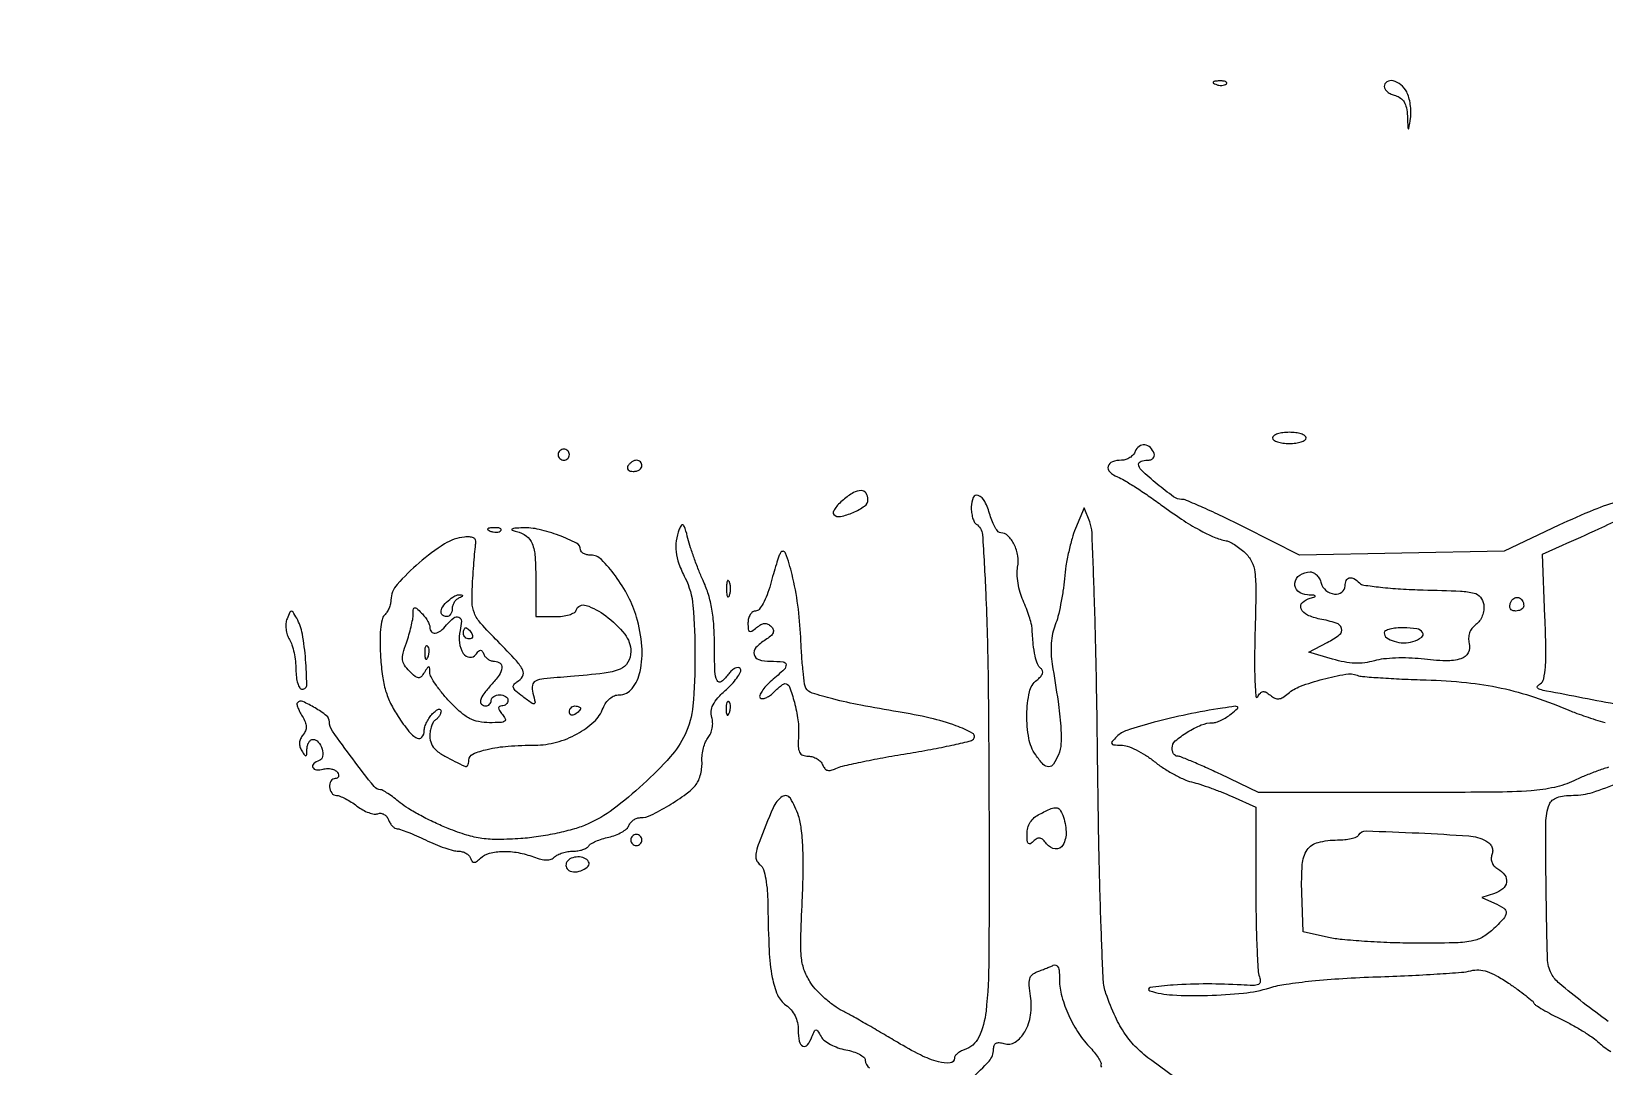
# Model space of a CAD drawing. Extents: x 0 to 2558, y 0 to 3412.
# Drawn here: x 913.6 to 1195.5, y 2274.4 to 2459.8 of the extents above; entities that cross this region are included whole.
import ezdxf

# ---------------------------------------------------------------- set-up
doc = ezdxf.new("R2010")
doc.units = 0

msp = doc.modelspace()

# ---------------------------------------------------------------- linework, layer by layer
for points in [[(1286.775, 2242.902503, 0.000001), (1177.44536, 2242.627485, 0.134519), (1177, 2242.504251, -0.13371), (1176.555032, 2242.380365, -0.000002), (1098.265318, 2241.934774, -0.000173), (1012.019762, 2241.474094, -0.000104), (909.669169, 2240.983987, -0.000208), (780.778242, 2240.447148, -0.000841)], [(1923.086218, 2244.376059, -0.000011), (1814.032813, 2244.041497, -0.000207)], [(899.290625, 2258.400578, 0.000139), (911.337057, 2258.385962, 0.000175), (922.5, 2258.379417, -0.000035), (932.894829, 2258.376218, -0.000043), (942.625, 2258.371702, -0.000036), (950.810007, 2258.366612, -0.000303), (954.5, 2258.361817, 0.000474), (1010.033339, 2258.308655, 0.000114), (1102.150613, 2258.328759, 0.000012), (1205.122254, 2258.377188, 0.008936)], [(1198.1278, 2375.627439, 0.0349), (1193.548302, 2374.104383, 0.012871), (1187.320568, 2371.348706), (1177.5, 2366.697412), (1159.153343, 2366.346643), (1140.806687, 2365.995874), (1130.907988, 2370.997937, 0.005007), (1127.019334, 2372.914329, 0.007152), (1123.52795, 2374.530644, 0.004226), (1120.568488, 2375.819772, 0.10093), (1119.684753, 2376, -0.158646), (1118.257825, 2376.464442, -0.015102), (1115.322285, 2378.740573, -0.013363), (1112.501653, 2381.196893, -0.209904), (1112, 2382.339199, -0.219726), (1112.116766, 2382.592079, -0.077723), (1112.465104, 2382.80589, -0.059096), (1112.97707, 2382.951621, -0.039836), (1113.583333, 2383, 0.077096), (1114.158616, 2383.089234, 0.119977), (1114.585286, 2383.348828, 0.144529), (1114.795817, 2383.735738, 0.134046), (1114.770833, 2384.1875, 0.118283), (1114.102767, 2385.259689, 0.166895), (1113.096012, 2385.742736, 0.186698), (1112.088512, 2385.482766, 0.146718), (1111.393537, 2384.583158, -0.090941), (1111.024293, 2383.977909, -0.066686), (1110.425744, 2383.465053, -0.065291), (1109.698541, 2383.118358, -0.078782), (1108.952028, 2383, 0.081831), (1107.288432, 2382.725898, 0.253299), (1106.539641, 2381.91896, 0.274596), (1106.833993, 2380.910912, 0.089635), (1108.189826, 2380.038189, -0.036125), (1109.422185, 2379.41939, -0.007956), (1111.437011, 2378.174429, -0.008236), (1113.724877, 2376.656251, -0.007839), (1116, 2375.038843, 0.011624), (1119.708546, 2372.444441, 0.021031), (1122.876053, 2370.52356, 0.025687), (1125.550128, 2369.226165, 0.058471), (1127.702025, 2368.599108, -0.079459), (1128.304774, 2368.395797, -0.02139), (1129.180232, 2367.886747, -0.021102), (1130.137885, 2367.215066, -0.020431), (1131.046266, 2366.45813, -0.093853), (1132.235579, 2364.887399, -0.08486), (1132.821869, 2362.934145, -0.033892), (1133.001791, 2359.638032, -0.003473), (1132.844241, 2351.828851, 0.005726), (1132.768882, 2347.019472, 0.011903), (1132.842354, 2343.269041, 0.01274), (1133.020257, 2340.689989, 0.735869), (1133.330722, 2340.624577, -0.052401), (1133.81524, 2341.311412, -0.182835), (1134.285749, 2341.562406, -0.16549), (1134.836366, 2341.451001, -0.041294), (1135.59948, 2340.917439, 0.060455), (1136.397895, 2340.403469, 0.137534), (1137.097854, 2340.277656, 0.1172), (1137.834663, 2340.52908, 0.037721), (1138.768758, 2341.221054, -0.091268), (1140.990342, 2342.525584, -0.022815), (1145.022528, 2343.787511, -0.02064), (1149.107952, 2344.68571, -0.135171), (1151.177962, 2344.491439, 0.070635), (1152.116986, 2344.280218, 0.003362), (1155.342901, 2344.042708, 0.005459), (1159.189837, 2343.827631, 0.003897), (1163.5, 2343.667487, -0.018106), (1170.737248, 2343.192395, -0.027493), (1176.963032, 2342.208552, -0.027988), (1182.96135, 2340.563544, -0.019723), (1189.5, 2338.079467, 0.014096), (1190.540665, 2337.670654, 0.004512), (1192.108918, 2337.121012, 0.004498), (1193.866899, 2336.540222, 0.005012), (1195.572913, 2336.012367, -0.054653)], [(1118.5, 2272.5), (1114.348293, 2275.489745, -0.037673), (1111.647015, 2277.762297, -0.049242), (1109.574519, 2280.234533, -0.043129), (1107.837721, 2283.317353, -0.021117), (1106.14464, 2287.5, -0.074582), (1105.659812, 2289.974071, -0.002332), (1105.246727, 2300.306218, -0.004087), (1104.892375, 2313.368575, -0.002007), (1104.643994, 2330, 0.002162), (1104.406482, 2345.580808, 0.003503), (1104.054489, 2358.824155, 0.001404), (1103.646809, 2370.023434, 0.083753), (1103.233137, 2372), (1102.25361, 2374.5), (1100.695168, 2370.791492, 0.030368), (1100.065566, 2368.995136, 0.014435), (1099.464841, 2366.617983, 0.014249), (1098.977973, 2364.088643, 0.019611), (1098.695271, 2361.791492, -0.015536), (1098.437438, 2359.545667, -0.012864), (1098.027486, 2357.173126, -0.013063), (1097.538487, 2355.0163, -0.033727), (1097.041875, 2353.5, 0.046309), (1096.593157, 2352.003862, 0.030678), (1096.347201, 2350.226279, 0.029465), (1096.314615, 2348.336773, 0.031558), (1096.507749, 2346.5, -0.005823), (1097.560108, 2339.818174, -0.019001), (1098.036326, 2335.366451, -0.027975), (1098.075503, 2332.266023, -0.088796), (1097.623776, 2330.25, -0.045612), (1096.741737, 2328.59122, -0.251128), (1095.882169, 2328.122931, -0.211435), (1094.904022, 2328.548031, -0.033282), (1093.556704, 2330.222506, -0.108923), (1092.323804, 2333.187885, -0.047901), (1091.976761, 2337.447003, -0.047313), (1092.420312, 2341.500824, -0.180247), (1093.75, 2343.620754, 0.043096), (1094.419669, 2344.232304, 0.101119), (1094.768173, 2344.809711, 0.157054), (1094.783312, 2345.315493, 0.15974), (1094.5, 2345.730997, -0.132776), (1093.896341, 2346.523039, -0.042463), (1093.451638, 2347.948763, -0.029853), (1093.120526, 2350.029796, -0.010952), (1092.893771, 2353, 0.052234), (1092.766832, 2353.793313, 0.013176), (1092.39323, 2355.048067, 0.013301), (1091.887509, 2356.467141, 0.013069), (1091.304277, 2357.865758, -0.036254), (1090.765474, 2359.347602, -0.028461), (1090.393367, 2361.016634, -0.029222), (1090.226376, 2362.616097, -0.060616), (1090.320885, 2363.865758, 0.090449), (1090.3534, 2365.877551, 0.073983), (1089.692025, 2367.928504, 0.083612), (1088.575539, 2369.471177, 0.196856), (1087.284418, 2370, -0.218191), (1086.841475, 2370.202954, -0.042696), (1086.31443, 2370.931673, -0.038209), (1085.800749, 2371.957006, -0.027197), (1085.379703, 2373.171653, 0.04671), (1084.431183, 2375.598044, 0.175352), (1083.262085, 2376.703923, 0.412782), (1082.360117, 2376.351474, 0.104207), (1082, 2374.64235, 0.032212), (1082.064893, 2373.636116, 0.037718), (1082.258841, 2372.69958, 0.041104), (1082.541552, 2371.952495, 0.144314), (1082.88116, 2371.573447, -0.242005), (1084.01231, 2369.69639, -0.005785), (1084.599774, 2359.197103, -0.00828), (1085.021183, 2344.023298, -0.002122), (1085.192113, 2319.470831, -0.001851), (1085.166787, 2293.718212, -0.025132), (1084.651031, 2284.339764, -0.083979), (1083.352186, 2279.696523, -0.208741), (1080.752475, 2277.421439, 0.0453), (1080.081987, 2277.139643, 0.05401), (1079.51479, 2276.754658, 0.062818), (1079.126411, 2276.330241, 0.155131), (1079, 2275.932612, -0.385581), (1078.226047, 2275.078205, -0.092572), (1076.145854, 2275.257295, -0.047968), (1072.898352, 2276.503309, -0.019828), (1068.767613, 2278.770012, 0.002912), (1066.10625, 2280.349807, 0.002511), (1063.292395, 2281.979107, 0.002528), (1060.725484, 2283.431073, 0.007327), (1058.929903, 2284.400532, -0.036604), (1057.410253, 2285.339759, -0.023687), (1055.794351, 2286.630863, -0.023809), (1054.327593, 2288.050589, -0.040926), (1053.269013, 2289.38052, -0.055857), (1052.135729, 2291.563364, -0.065694), (1051.591157, 2293.827141, -0.03325), (1051.462437, 2297.177773, -0.004692), (1051.721289, 2304.08448, 0.007767), (1051.888333, 2309.41763, 0.014868), (1051.828569, 2313.700114, 0.018107), (1051.560924, 2317.042851, 0.05071), (1051.054626, 2319.33448, 0.058512), (1049.597161, 2322.465472, 0.427368), (1048.146425, 2322.775429, 0.142869), (1046.494136, 2320.772328, 0.012212), (1043.99005, 2314.529724, 0.023033), (1043.498101, 2312.999211, 0.079074), (1043.386827, 2311.964413, 0.119928), (1043.617176, 2311.190851, 0.094496), (1044.193022, 2310.529724, -0.149172), (1044.757798, 2309.719649, -0.032961), (1045.176109, 2308.059124, -0.027947), (1045.458569, 2305.811284, -0.014743), (1045.570069, 2303, 0.00905), (1045.789713, 2295.228945, 0.033986), (1046.345779, 2290.385269, 0.057241), (1047.297903, 2287.269897, 0.138073), (1048.809822, 2285.420653, -0.063104), (1049.742563, 2284.574004, -0.063274), (1050.433668, 2283.522195, -0.061161), (1050.856832, 2282.297859, -0.0527), (1051, 2280.943296, 0.046182), (1051.184028, 2278.955137, 0.237997), (1051.834761, 2278.102503, 0.359047), (1052.65869, 2278.302234, 0.069058), (1053.460261, 2279.75, -0.014033), (1053.901629, 2280.806233, -0.288181), (1054.176718, 2280.988735, -0.264593), (1054.478544, 2280.826685, -0.012289), (1055.094436, 2279.790213, 0.102597), (1055.70571, 2279.087696, 0.040222), (1056.79253, 2278.391297, 0.037671), (1058.127442, 2277.804501, 0.038369), (1059.527186, 2277.428922, -0.030923), (1060.857114, 2277.093198, -0.044071), (1061.979861, 2276.622231, -0.05224), (1062.766344, 2276.09603, -0.222768), (1063, 2275.597618, 0.267409), (1063.803989, 2274.201821, 0.014839)], [(1198.188512, 2339.153988, 0.001158), (1185.052155, 2341.673754, -0.019443), (1183.923185, 2341.93343, -0.148751), (1183.467401, 2342.219372, -0.368647), (1183.464473, 2342.552594, -0.080078), (1183.93509, 2342.959883, 0.202582), (1184.581144, 2343.8697, 0.036414), (1184.887925, 2345.971813, 0.022964), (1184.976195, 2349.340077, 0.005365), (1184.804137, 2354.988995), (1184.342405, 2366.195639), (1187.921202, 2367.775036, 0.003734), (1194.475516, 2370.726266, 0.012541), (1198.701914, 2372.797278, 0.010635)], [(1196.182199, 2328.032615, 0.010062), (1194.129444, 2327.329215, 0.009928), (1191.960009, 2326.487519, 0.012718), (1190, 2325.623046, -0.055285), (1186.497042, 2324.421761, -0.037728), (1182.328024, 2323.815161, -0.015738), (1175.491759, 2323.55804, -0.001656), (1159.5, 2323.513148), (1133.5, 2323.526296), (1126.68023, 2326.763148, 0.00491), (1123.999881, 2328.003217, 0.006968), (1121.590513, 2329.049175, 0.0042), (1119.550791, 2329.881028, 0.094993), (1118.93023, 2330, -0.155989), (1118.575446, 2330.113445, -0.097548), (1118.273255, 2330.433081, -0.079744), (1118.069286, 2330.910554, -0.061219), (1118, 2331.47432, -0.218409), (1118.574992, 2332.727847, -0.038316), (1120.719282, 2334.304692, -0.041002), (1123.223433, 2335.594148, -0.098709), (1125.25921, 2336, 0.081447), (1125.914907, 2336.107522, 0.029793), (1126.788879, 2336.461309, 0.02859), (1127.715881, 2336.969387, 0.030429), (1128.55887, 2337.570413, 0.010993), (1129.727418, 2338.559075, 0.4928), (1129.708355, 2338.834379, 0.182681), (1129.26863, 2338.934809, 0.003771), (1127, 2338.604974, 0.012731), (1120.694828, 2337.474678, 0.015064), (1114.802753, 2336.076636, 0.012285), (1109.913652, 2334.630107, 0.118847), (1108.080779, 2333.509351, 0.016519), (1107.243994, 2332.615368, 0.305965), (1107.197902, 2332.25, 0.268099), (1107.525448, 2332.036073, 0.013673), (1108.844353, 2332, -0.086872), (1109.967545, 2331.803368, -0.027751), (1111.533943, 2331.137215, -0.026747), (1113.228456, 2330.186983, -0.026893), (1114.808638, 2329.062861, 0.023581), (1116.441834, 2327.884668, 0.019059), (1118.296913, 2326.773489, 0.019462), (1120.090556, 2325.878913, 0.046135), (1121.5, 2325.393748, -0.018738), (1122.947069, 2324.982666, -0.007814), (1124.867188, 2324.325222, -0.007718), (1126.903193, 2323.556656, -0.009909), (1128.75, 2322.784093), (1133, 2320.906411), (1133, 2306.534993, 0.00417), (1133.046944, 2300.906994, 0.005876), (1133.1896, 2295.89109, 0.003566), (1133.38887, 2291.682824, 0.078148), (1133.645446, 2290.481569, -0.10248), (1133.784545, 2289.631313, -0.28515), (1133.458274, 2289.151982, -0.107754), (1132.531288, 2288.961254, -0.012443), (1130.395446, 2289.039559, 0.015901), (1124.339849, 2289.219661, 0.015315), (1118.208484, 2289.019135, 0.022129), (1114.04512, 2288.569542, 0.792187), (1114, 2288, 0.064222), (1118.077726, 2287.250951, 0.019583), (1124.364588, 2287.161419, 0.020178), (1130.783157, 2287.580953, 0.047255), (1135.491512, 2288.535677, -0.03749), (1138.410361, 2289.18703, -0.010713), (1143.017327, 2289.757443, -0.010041), (1148.575683, 2290.212483, -0.00752), (1154.712137, 2290.498429, 0.003633), (1160.348409, 2290.717178, 0.004708), (1165.513039, 2291.003976, 0.00358), (1169.831092, 2291.315634, 0.041698), (1171.499856, 2291.58932, -0.075552), (1172.939008, 2291.726577, -0.065394), (1174.430978, 2291.445311, -0.049196), (1176.141604, 2290.691124, -0.02073), (1178.27923, 2289.365744, -0.007202), (1179.918922, 2288.217609, -0.009987), (1181.35236, 2287.138616, -0.006874), (1182.513773, 2286.201407, -0.113501), (1182.813911, 2285.808268, 0.145327), (1183.133018, 2285.440479, 0.008482), (1184.412149, 2284.655263, 0.012278), (1185.995868, 2283.771397, 0.008691), (1187.813911, 2282.854513, -0.014022), (1189.754677, 2281.849643, -0.012539), (1191.710961, 2280.701104, -0.012685), (1193.416011, 2279.580769, -0.037776), (1194.5, 2278.700215, 0.02785), (1195.435317, 2277.909134, 0.018023), (1196.597314, 2277.096446, 0.018126)], [(1196.144847, 2282.487233, -0.006762), (1191.661669, 2285.869866, -0.009066), (1187.382618, 2289.31633, -0.096101), (1185.975599, 2291.045595, -0.117012), (1185.251047, 2293.786536, -0.003333), (1185.021481, 2305.994611, -0.004009), (1184.971942, 2318.027682, -0.090875), (1185.606989, 2321.418213, -0.133295), (1186.108898, 2322.104522, -0.080703), (1186.99143, 2322.601976, -0.059075), (1188.256457, 2322.903791, -0.029056), (1189.910644, 2323, 0.076761), (1193.333995, 2323.528678, 0.025514), (1198.102805, 2325.309871, 0.024849)], [(972.64448, 2262.387915, 0.00009), (929.58125, 2262.117369, 0.000091), (881.032642, 2261.7948, 0.000097), (833.5, 2261.461171, -0.000486)], [(1082.095255, 2272.366055, 0.032569), (1085.190317, 2275.398886, 0.184667), (1086, 2277.516405, -0.081699), (1086.113764, 2278.207997, -0.187852), (1086.447001, 2278.605686, -0.153285), (1087.018398, 2278.720188, -0.050267), (1087.868237, 2278.54182, 0.2245), (1089.870246, 2278.812412, 0.121635), (1091.605605, 2280.665164, 0.090772), (1092.630651, 2283.662027, 0.076922), (1092.613816, 2287.013597, -0.019498), (1092.377837, 2288.977692, -0.084257), (1092.480214, 2290.144284, -0.143345), (1092.923853, 2290.883714, -0.10191), (1093.756558, 2291.385727, 0.006105), (1094.510736, 2291.662407, 0.004553), (1095.335919, 2291.985254, 0.004603), (1096.108225, 2292.30384, 0.010433), (1096.684869, 2292.562266, -0.196983), (1097.17831, 2292.588542, -0.195996), (1097.549581, 2292.261022, -0.093071), (1097.763128, 2291.50484, -0.028409), (1097.802308, 2290.311623, 0.069286), (1098.13846, 2287.385369, 0.039125), (1099.301077, 2284.00143, 0.038177), (1101.041023, 2280.703408, 0.050114), (1103.132444, 2278.019313, -0.020479), (1104.019843, 2277.009809, -0.028045), (1104.726707, 2276.028186, -0.027565), (1105.202124, 2275.184004, -0.195536), (1105.23507, 2274.724525, 0.292028), (1105.339623, 2274.32119, 0.034745)]]:
    msp.add_lwpolyline(points, format="xyb")
for points in [[(1125.8125, 2450.316886, 0.051402), (1126.359369, 2450.160852, 0.05415), (1126.916927, 2450.123424, 0.060344), (1127.402231, 2450.202593, 0.126455), (1127.729167, 2450.395833, 0.296942), (1127.77538, 2450.614691, 0.208169), (1127.592839, 2450.799335, 0.077125), (1127.112848, 2450.910055, 0.028489), (1126.416667, 2450.921053, 0.018894), (1125.670344, 2450.862007, 0.168741), (1125.37858, 2450.720685, 0.470617), (1125.395823, 2450.538436, 0.054073)], [(1156, 2449.90638, 0.156018), (1156.146168, 2449.449349, 0.068086), (1156.5875, 2448.980377, 0.057927), (1157.234879, 2448.570827, 0.048178), (1158, 2448.289749, -0.090697), (1158.917175, 2447.861678, -0.105816), (1159.566022, 2447.154448, -0.083443), (1159.967962, 2446.102667, -0.037704), (1160.149832, 2444.633369, 0.000832), (1160.254665, 2442.51491, 0.219192), (1160.338091, 2442.3557, 0.569567), (1160.431108, 2442.392734, 0.001268), (1160.711482, 2444.200547, 0.043019), (1160.788961, 2445.38457, 0.030656), (1160.680134, 2446.709835, 0.031131), (1160.4174, 2447.970503, 0.055981), (1160.026467, 2448.950547, 0.096265), (1158.975781, 2450.241007, 0.11613), (1157.581532, 2450.939265, 0.196805), (1156.48531, 2450.767336, 0.262433)], [(1136, 2387, 0.254951), (1136.209557, 2386.615738, 0.06271), (1136.88125, 2386.29375, 0.048861), (1137.850749, 2386.072766, 0.031626), (1139, 2386, 0.031626), (1140.149251, 2386.072766, 0.048861), (1141.11875, 2386.29375, 0.06271), (1141.790443, 2386.615738, 0.254951), (1142, 2387, 0.254951), (1141.790443, 2387.384262, 0.06271), (1141.11875, 2387.70625, 0.048861), (1140.149251, 2387.927234, 0.031626), (1139, 2388, 0.031626), (1137.850749, 2387.927234, 0.048861), (1136.88125, 2387.70625, 0.06271), (1136.209557, 2387.384262, 0.254951)], [(1008, 2384, 0.099038), (1008.076342, 2383.618362, 0.097945), (1008.29375, 2383.29375, 0.097945), (1008.618362, 2383.076342, 0.099038), (1009, 2383, 0.099038), (1009.381638, 2383.076342, 0.097945), (1009.70625, 2383.29375, 0.097945), (1009.923658, 2383.618362, 0.099038), (1010, 2384, 0.099038), (1009.923658, 2384.381638, 0.097945), (1009.70625, 2384.70625, 0.097945), (1009.381638, 2384.923658, 0.099038), (1009, 2385, 0.099038), (1008.618362, 2384.923658, 0.097945), (1008.29375, 2384.70625, 0.097945), (1008.076342, 2384.381638, 0.099038)], [(1020.5, 2382, 0.139169), (1020.392057, 2381.620352, 0.191142), (1020.521475, 2381.29375, 0.138808), (1020.889346, 2381.073267, 0.066118), (1021.440983, 2381, 0.062283), (1022.037096, 2381.074545, 0.080552), (1022.542039, 2381.29375, 0.097988), (1022.879982, 2381.618621, 0.153634), (1023, 2382, 0.092995), (1022.928382, 2382.381732, 0.096318), (1022.723586, 2382.70625, 0.099231), (1022.418051, 2382.923444, 0.105429), (1022.059017, 2383, 0.089642), (1021.653442, 2382.926698, 0.053229), (1021.2129, 2382.70625, 0.051032), (1020.806203, 2382.382515, 0.06081)], [(1059.108337, 2375.939515, 0.028399), (1058.239653, 2375.129198, 0.046282), (1057.613446, 2374.340194, 0.060475), (1057.288521, 2373.680346, 0.28814), (1057.37785, 2373.288817, 0.253763), (1058.593775, 2372.928135, 0.050066), (1060.837966, 2373.643848, 0.050018), (1062.901895, 2374.794866, 0.245279), (1063.5, 2375.940748, 0.146423), (1063.151765, 2377.10439, 0.252552), (1062.285013, 2377.571702, 0.133166), (1060.897852, 2377.195169, 0.041032)], [(1029.693079, 2370.642561, 0.053165), (1029.138537, 2368.55947, 0.068341), (1029.10393, 2366.579653, 0.059197), (1029.617959, 2364.453827, 0.029154), (1030.737878, 2361.903638, -0.097752), (1032.140404, 2356.974323, -0.020696), (1032.507849, 2348.002359, -0.021056), (1032.124864, 2339.008783, -0.090735), (1030.725168, 2333.864108, -0.070761), (1028.073227, 2329.885286, -0.024851), (1023.238656, 2324.987233, -0.025206), (1017.841205, 2320.515916, -0.056917), (1013.261215, 2317.846459, -0.033533), (1010.894921, 2316.990829, -0.016573), (1007.794503, 2316.209796, -0.016142), (1004.445982, 2315.595787, -0.019751), (1001.282686, 2315.247779, -0.014909), (997.268706, 2315.086087, -0.037052), (994.336396, 2315.272911, -0.040151), (991.604633, 2315.877921, -0.020388), (988.282686, 2317.049221, -0.015389), (985.861469, 2318.103087, -0.013015), (983.368313, 2319.361177, -0.013213), (981.154757, 2320.62795, -0.035349), (979.673275, 2321.678631, 0.011035), (978.540532, 2322.567744, 0.014878), (977.475256, 2323.318098, 0.011882), (976.565648, 2323.888553, 0.134903), (976.160103, 2324, -0.229956), (974.998717, 2324.563958, -0.005314), (971.169265, 2329.538484, -0.006769), (967.528883, 2334.511539, -0.154325), (966.992198, 2336.174807, 0.227578), (966.46916, 2337.248184, 0.033366), (964.419629, 2338.659791, 0.03242), (962.233574, 2339.774662, 0.307199), (961.253562, 2339.586895, 0.255172), (961.174293, 2339.317048, 0.032909), (961.346482, 2338.717696, 0.031852), (961.666646, 2337.97952, 0.021335), (962.120548, 2337.17858, -0.037374), (962.666429, 2336.139024, -0.093124), (962.855625, 2335.305136, -0.112391), (962.714644, 2334.557774, -0.070726), (962.247038, 2333.797663, 0.068874), (961.827375, 2333.121086, 0.086548), (961.648723, 2332.40654, 0.08745), (961.723228, 2331.679527, 0.071966), (962.04189, 2330.966462, 0.012697), (962.568471, 2330.178876, 0.322589), (962.799427, 2330.099261, 0.314948), (962.952647, 2330.293282, 0.012364), (962.984687, 2331.25, -0.056951), (963.067116, 2331.919353, -0.075825), (963.298471, 2332.485938, -0.094452), (963.636715, 2332.8659, -0.165249), (964.031385, 2333, -0.220737), (965.009409, 2332.546113, -0.10193), (965.695465, 2331.286185, -0.1131), (965.789627, 2329.947541, -0.280538), (965.17991, 2329.226637, 0.093832), (964.186334, 2328.67235, 0.338028), (964.036009, 2328.009074, 0.273859), (964.669723, 2327.568869, 0.082257), (965.887141, 2327.680738, -0.058608), (966.658807, 2327.788457, -0.06247), (967.417298, 2327.70993, -0.070103), (968.049187, 2327.466357, -0.128025), (968.446158, 2327.087118, -0.074275), (968.624568, 2326.671293, -0.150913), (968.609584, 2326.319341, -0.187756), (968.408214, 2326.086622, -0.122178), (968.059017, 2326, 0.262214), (967.284127, 2325.563623, 0.153218), (967.022499, 2324.498956, 0.141515), (967.410641, 2323.416424, 0.236142), (968.25, 2322.977764, -0.090887), (968.889909, 2322.848672, -0.023645), (969.849069, 2322.411539, -0.02324), (970.913069, 2321.800388, -0.021868), (971.938319, 2321.081414, 0.035645), (972.967551, 2320.401126, 0.040233), (974.043212, 2319.904726, 0.044159), (975.011334, 2319.643366, 0.136291), (975.679889, 2319.707404, -0.122285), (976.224296, 2319.77473, -0.100759), (976.78109, 2319.5895, -0.091212), (977.26508, 2319.178588, -0.079806), (977.598559, 2318.603754, 0.047633), (977.903743, 2317.990253, 0.053482), (978.30971, 2317.471103, 0.060828), (978.750021, 2317.115937, 0.140223), (979.155295, 2317, -0.085394), (979.729144, 2316.901273, -0.008565), (981.036085, 2316.4125, -0.010558), (982.582083, 2315.765916, -0.008209), (984.236136, 2315, 0.014741), (985.947761, 2314.234412, 0.015664), (987.66752, 2313.5875, 0.015427), (989.177336, 2313.124404, 0.06679), (990.104496, 2313, -0.066831), (990.799679, 2312.906664, -0.063155), (991.460123, 2312.632812, -0.067704), (991.987748, 2312.228024, -0.10785), (992.291667, 2311.75, 0.062037), (992.586056, 2311.178067, 0.247772), (992.923333, 2311, 0.164145), (993.3676, 2311.149887, 0.026382), (994.075, 2311.75, -0.12748), (995.667628, 2312.625625, -0.056748), (998.058105, 2312.952072, -0.050578), (1000.830316, 2312.733385, -0.045915), (1003.59774, 2311.962839, 0.028564), (1004.889431, 2311.554468, 0.062355), (1005.918129, 2311.425679, 0.084815), (1006.730027, 2311.564399, 0.112204), (1007.362839, 2311.962839, -0.0825), (1007.919631, 2312.360986, -0.037448), (1008.753623, 2312.695334, -0.035762), (1009.706898, 2312.923499, -0.040882), (1010.640983, 2313, 0.037832), (1011.540616, 2313.068167, 0.041518), (1012.391257, 2313.27115, 0.045574), (1013.077785, 2313.568164, 0.130183), (1013.452451, 2313.923063, -0.124265), (1013.864371, 2314.322457, -0.027135), (1014.753085, 2314.772152, -0.026678), (1015.867249, 2315.192595, -0.022827), (1017.079037, 2315.517359, 0.036829), (1018.288292, 2315.877991, 0.040113), (1019.395864, 2316.404343, 0.04377), (1020.256226, 2317.007338, 0.127078), (1020.674558, 2317.594296, -0.085687), (1020.994756, 2318.131673, -0.066263), (1021.503485, 2318.587074, -0.066035), (1022.115663, 2318.894914, -0.083709), (1022.738955, 2319, 0.115666), (1024.588432, 2319.433643, 0.019437), (1027.804085, 2321.188213, 0.021745), (1030.922476, 2323.23948, 0.069501), (1032.716173, 2324.958345, 0.070574), (1033.170489, 2325.739086, 0.035469), (1033.524779, 2326.82569, 0.034347), (1033.737139, 2328.022505, 0.042897), (1033.761056, 2329.150386, -0.045236), (1033.790263, 2330.279009, -0.035868), (1034.018354, 2331.478011, -0.037007), (1034.395927, 2332.567264, -0.071388), (1034.877501, 2333.352398, 0.076059), (1035.327229, 2334.101131, 0.053348), (1035.601835, 2335.047269, 0.05268), (1035.672416, 2336.045072, 0.068278), (1035.516505, 2336.947998, -0.102742), (1035.400117, 2338.078766, -0.094606), (1035.735494, 2339.199162, -0.064787), (1036.599835, 2340.438769, -0.023095), (1038.127378, 2341.969161, 0.023436), (1039.320654, 2343.166288, 0.038047), (1040.201744, 2344.299531, 0.045009), (1040.705735, 2345.233479, 0.306679), (1040.611731, 2345.721603, 0.204558), (1040.216534, 2345.880297, 0.105594), (1039.688654, 2345.755524, 0.075873), (1039.10433, 2345.360917, 0.048538), (1038.557996, 2344.748428, -0.065457), (1037.244805, 2343.372573, -0.481919), (1036.47865, 2343.544051, -0.106081), (1036.071462, 2345.20022, -0.007427), (1036, 2350.010898, 0.017094), (1035.88377, 2353.409548, 0.025749), (1035.529421, 2356.351776, 0.0291), (1034.924998, 2358.938681, 0.035713), (1034.05327, 2361.260898, -0.0119), (1033.244917, 2363.137648, -0.008476), (1032.425711, 2365.275354, -0.008564), (1031.713438, 2367.342174, -0.018014), (1031.24635, 2368.974348, 0.009614), (1030.766711, 2370.76345, 0.117683), (1030.420131, 2371.37521, 0.471634), (1030.080013, 2371.354664, 0.065759)], [(1000.5, 2370.268316, -0.095597), (1002.295076, 2369.433203, -0.145007), (1003.338991, 2368.079027, -0.077722), (1003.848147, 2365.731656, -0.014004), (1003.984687, 2361.25), (1004, 2355), (1007.416667, 2355, 0.031052), (1008.752464, 2355.083039, 0.041509), (1009.940597, 2355.332729, 0.047275), (1010.837954, 2355.695929, 0.194908), (1011.210899, 2356.132696, -0.415702), (1012.98628, 2357.014758, -0.080131), (1016.507214, 2355.151414, -0.062052), (1019.907027, 2351.850683, -0.170689), (1021, 2348.742318, -0.132345), (1020.480938, 2346.815642, -0.16458), (1019.091848, 2345.601632, -0.068946), (1016.233197, 2344.858498, -0.009794), (1010.179163, 2344.268984, 0.004892), (1005.447831, 2343.855041, 0.080806), (1003.921173, 2343.451673, 0.266715), (1003.369506, 2342.694932, 0.088867), (1003.467118, 2341.27499, -0.008172), (1003.845216, 2339.656975, -0.384128), (1003.690523, 2339.386974, -0.239838), (1003.310112, 2339.445934, -0.004502), (1001.63737, 2340.674686, -0.018909), (1000.431149, 2341.650851, -0.119582), (999.978942, 2342.291593, -0.259142), (1000.046931, 2342.809286, -0.103943), (1000.599415, 2343.29969, 0.133273), (1001.595787, 2344.292849, 0.245815), (1001.640311, 2345.406546, 0.076737), (1000.521432, 2347.058656, 0.007361), (997.15316, 2350.579994, -0.011417), (994.103305, 2353.820662, -0.083999), (992.969759, 2355.610207, -0.097281), (992.566661, 2357.567788, -0.017753), (992.664718, 2361.284675, -0.002579), (992.819401, 2363.588703, -0.003216), (992.987879, 2365.727104, -0.00261), (993.15015, 2367.519684, -0.024564), (993.261558, 2368.284675, 0.185492), (993.180228, 2368.749877, 0.147871), (992.800273, 2369.094926, 0.093677), (992.123963, 2369.272573, 0.044163), (991.217717, 2369.25607, 0.114956), (987.652637, 2368.013459, 0.03614), (983.080347, 2364.633725, 0.034074), (979.125918, 2360.745868, 0.178196), (978.031601, 2357.95, -0.058948), (977.937689, 2357.274524, -0.03791), (977.679844, 2356.525873, -0.037803), (977.310294, 2355.821277, -0.056757), (976.878505, 2355.278505, 0.146188), (976.428222, 2354.444536, 0.027857), (976.169334, 2352.720583, 0.025089), (976.071221, 2350.450323, 0.014154), (976.168476, 2347.695077, 0.01908), (976.509383, 2344.356059, 0.037084), (977.078334, 2341.738563, 0.041716), (977.972708, 2339.443239, 0.032428), (979.304159, 2337.116571, 0.022137), (981.243891, 2334.44986, 0.100582), (982.708836, 2333.223027, 0.362472), (983.587974, 2333.400144, 0.170758), (984, 2334.571429, -0.075276), (984.107533, 2335.281635, -0.03846), (984.440625, 2336.121875, -0.037117), (984.925927, 2336.953005, -0.045706), (985.5, 2337.642857, -0.032087), (986.077026, 2338.150222, -0.085913), (986.559375, 2338.404836, -0.21444), (986.861676, 2338.372, -0.266053), (987, 2338.130446, -0.084359), (986.926425, 2337.697466, -0.053432), (986.70625, 2337.233882, -0.051913), (986.382529, 2336.811475, -0.064989), (986, 2336.5, 0.124864), (985.615815, 2336.102829, 0.047064), (985.29375, 2335.393626, 0.042916), (985.07392, 2334.51973, 0.040186), (985, 2333.601498, 0.099012), (985.277816, 2332.21231, 0.116325), (986.063139, 2331.126964, 0.056294), (987.708229, 2330.000656, 0.008626), (991.25, 2328.198754, 0.198447), (991.534134, 2328.181237, 0.160516), (991.779688, 2328.367345, 0.100288), (991.945701, 2328.755638, 0.051074), (992, 2329.285824, -0.297047), (992.717959, 2330.387686, -0.048067), (995.268075, 2331.232075, -0.037072), (999.035986, 2331.799938, -0.018243), (1003.881966, 2331.988994, 0.06592), (1007.683331, 2332.502071, 0.058475), (1011.388824, 2333.993391, 0.062553), (1014.380822, 2336.149277, 0.11504), (1016.048135, 2338.626606, -0.061417), (1016.550759, 2339.578074, -0.068829), (1017.253572, 2340.338383, -0.07484), (1018.078728, 2340.830579, -0.097414), (1018.940065, 2341, 0.232465), (1021.241072, 2342.13092, 0.110242), (1022.676448, 2345.199201, 0.075829), (1022.978561, 2349.72867, 0.048672), (1022.023069, 2354.919562, 0.050902), (1020.553016, 2358.589268, 0.038012), (1018.241006, 2362.287492, 0.03622), (1015.737075, 2365.217693, 0.20044), (1013.863999, 2366, -0.050957), (1013.150762, 2366.072878, -0.070905), (1012.54755, 2366.289808, -0.09099), (1012.141972, 2366.609993, -0.182238), (1012, 2366.98658, 0.281769), (1011.284068, 2368.156141, 0.028199), (1008.154059, 2369.538252, 0.033994), (1004.59231, 2370.606845, 0.065238), (1001.627876, 2370.883999, 0.007203), (1000.214568, 2370.811184, 0.108875), (999.74527, 2370.674823, 0.640239), (999.75703, 2370.501738, 0.029799)], [(995.8125, 2370.316886, 0.051402), (996.359369, 2370.160852, 0.05415), (996.916927, 2370.123424, 0.060344), (997.402231, 2370.202593, 0.126455), (997.729167, 2370.395833, 0.296942), (997.77538, 2370.614691, 0.208169), (997.592839, 2370.799335, 0.077125), (997.112848, 2370.910055, 0.028489), (996.416667, 2370.921053, 0.018894), (995.670344, 2370.862007, 0.168741), (995.37858, 2370.720685, 0.470617), (995.395823, 2370.538436, 0.054073)], [(1047.826573, 2366.433465, 0.045055), (1047.558747, 2365.828465, 0.004904), (1047.083356, 2364.378893, 0.005976), (1046.553847, 2362.637198, 0.004789), (1046.024208, 2360.75, -0.023516), (1045.421012, 2358.873752, -0.037887), (1044.715642, 2357.351087, -0.04441), (1043.996743, 2356.296466, -0.224596), (1043.370039, 2356, 0.152734), (1042.847541, 2355.836581, 0.098148), (1042.402449, 2355.376532, 0.080862), (1042.102163, 2354.689083, 0.062697), (1042, 2353.877555, 0.020933), (1042.047964, 2352.7324, 0.251933), (1042.280898, 2352.374774, 0.280373), (1042.686524, 2352.39378, 0.024804), (1043.542382, 2353.035174, -0.045183), (1044.315599, 2353.566911, -0.108963), (1044.976242, 2353.76769, -0.132814), (1045.57626, 2353.654715, -0.083999), (1046.160279, 2353.239721, -0.114427), (1046.5161, 2352.669059, -0.187061), (1046.493497, 2352.106759, -0.117302), (1046.049888, 2351.515353, -0.033876), (1045.117898, 2350.841555, 0.064031), (1043.428666, 2349.458312, 0.250682), (1043.086576, 2348.200417, 0.271675), (1043.941348, 2347.294309, 0.071119), (1046, 2347, -0.02179), (1048.319673, 2346.898859, -0.368313), (1048.818265, 2346.392692, -0.225492), (1048.492763, 2345.557185, -0.011264), (1046.25, 2343.537106, 0.025878), (1045.246849, 2342.579016, 0.042167), (1044.514137, 2341.658603, 0.052801), (1044.113914, 2340.894609, 0.298742), (1044.202381, 2340.466024, 0.213523), (1044.591301, 2340.317005, 0.080324), (1045.174033, 2340.444335, 0.061076), (1045.852443, 2340.812692, 0.041516), (1046.52381, 2341.380952, -0.012984), (1047.17699, 2342.001064, -0.017567), (1047.800425, 2342.524405, -0.014636), (1048.337687, 2342.919378, -0.152328), (1048.596179, 2343, -0.313279), (1049.434636, 2342.417489, -0.024034), (1050.31438, 2339.655505, -0.030792), (1050.948917, 2336.504779, -0.048501), (1051.059844, 2333.75, 0.017886), (1051.017485, 2331.724718, 0.106206), (1051.253838, 2330.699004, 0.196336), (1051.815902, 2330.180651, 0.089544), (1052.816542, 2330, -0.071941), (1053.613709, 2329.884705, -0.063815), (1054.381432, 2329.546707, -0.066855), (1055.004953, 2329.046916, -0.099119), (1055.378175, 2328.456876, 0.07689), (1055.753712, 2327.800813, 0.157644), (1056.242425, 2327.477317, 0.134866), (1056.884751, 2327.47482, 0.050272), (1057.735163, 2327.799474, -0.059832), (1058.931326, 2328.230183, -0.004796), (1062.212829, 2328.951973, -0.006427), (1066.158257, 2329.727395, -0.004888), (1070.5, 2330.479095, 0.005371), (1074.778753, 2331.224152, 0.007851), (1078.527719, 2331.979597, 0.004305), (1081.661959, 2332.690868, 0.126186), (1082.381596, 2333.068093, 0.514886), (1082.263868, 2334.096038, 0.039436), (1079.272648, 2335.456899, 0.029978), (1074.643473, 2336.829202, 0.017097), (1068.916405, 2337.954792, -0.007045), (1062.228549, 2339.130126, -0.015749), (1057.191341, 2340.254173, -0.014483), (1053.509338, 2341.312999, -0.178935), (1052.378875, 2342.195984, -0.107985), (1052.138838, 2342.877946, -0.005363), (1051.870325, 2345.253052, -0.008443), (1051.627528, 2348.103757, -0.005986), (1051.447507, 2351.30881, 0.022511), (1050.932245, 2357.073152, 0.02521), (1049.909544, 2362.550956, 0.031471), (1048.737915, 2366.366826, 0.638841)], [(1144.710251, 2361, 0.160371), (1145.564568, 2359.678263, 0.141666), (1147.082017, 2359.041176, 0.186018), (1148.426871, 2359.38715, 0.242378), (1149, 2360.5, -0.099856), (1149.198743, 2361.485228, -0.246277), (1149.750882, 2361.940696, -0.187825), (1150.576682, 2361.803599, -0.062471), (1151.562394, 2361.037606, 0.16284), (1152.350666, 2360.64455, 0.007741), (1155.322819, 2360.273431, 0.012027), (1158.9243, 2359.967702, 0.008305), (1163.012394, 2359.787606, -0.00359), (1169.69215, 2359.556417, -0.048972), (1172.098935, 2359.218127, -0.163394), (1173.249065, 2358.494755, -0.137031), (1173.830182, 2357.168873, -0.066453), (1173.83834, 2356.148293, -0.061957), (1173.58133, 2355.135319, -0.063604), (1173.093586, 2354.240953, -0.078441), (1172.424446, 2353.568412, 0.070113), (1171.72792, 2352.89116, 0.080966), (1171.286145, 2352.078347, 0.080392), (1171.123417, 2351.162437, 0.067897), (1171.241547, 2350.184325, -0.191163), (1171.037815, 2348.522563, -0.192332), (1169.750647, 2347.458022, -0.086167), (1167.055529, 2347.080744, -0.021971), (1162.641855, 2347.420212, 0.022197), (1160.434216, 2347.589005, 0.017844), (1158.052511, 2347.580046, 0.018198), (1155.849221, 2347.412634, 0.043211), (1154.239034, 2347.088584, -0.041101), (1152.516381, 2346.734342, -0.040033), (1150.743562, 2346.66227, -0.036628), (1148.844083, 2346.877087, -0.02528), (1146.739034, 2347.384174), (1142.5, 2348.635028), (1145.782696, 2350.360102, 0.04125), (1148.009386, 2351.77573, 0.316261), (1148.366149, 2352.891656, 0.245908), (1147.422355, 2353.835389, 0.029427), (1144.464921, 2354.572559, -0.061972), (1142.246239, 2355.281381, -0.178784), (1141.12435, 2356.406523, -0.3185), (1141.333679, 2357.515501, -0.128688), (1142.75, 2358.310674, 0.01159), (1143.5883, 2358.550633, 0.541772), (1143.62878, 2358.693656, 0.197309), (1143.392295, 2358.812001, 0.005718), (1142.25, 2358.883999, -0.164603), (1140.54509, 2359.560597, -0.2527), (1139.981328, 2361.006851, -0.220506), (1140.87316, 2362.437558, -0.145851), (1142.760286, 2363, -0.125855), (1143.344879, 2362.850484, -0.074457), (1143.921707, 2362.4125, -0.066616), (1144.403762, 2361.764639, -0.062803)], [(1038.157895, 2360, 0.017491), (1038.189089, 2359.10856, 0.078554), (1038.306058, 2358.601562, 0.447206), (1038.474999, 2358.540618, 0.174857), (1038.662281, 2358.75, 0.057986), (1038.818615, 2359.320008, 0.037979), (1038.87034, 2360, 0.037979), (1038.818615, 2360.679992, 0.057986), (1038.662281, 2361.25, 0.174857), (1038.474999, 2361.459382, 0.447206), (1038.306058, 2361.398438, 0.078554), (1038.189089, 2360.89144, 0.017491)], [(985, 2353.071429, 0.180307), (985.286375, 2352.303114, 0.255111), (985.956142, 2352.052791, 0.13129), (986.944183, 2352.474009, 0.053551), (988, 2353.5, -0.047718), (989.279956, 2354.773091, -0.278276), (990.181502, 2354.904302, -0.310472), (990.644265, 2354.183012, -0.053617), (990.407385, 2352.487014, 0.094252), (990.281867, 2350.323706, 0.113949), (990.990823, 2348.422406, 0.218354), (992.128347, 2347.713969, 0.277804), (993.23786, 2348.202666, -0.028767), (993.729913, 2348.821861, -0.204927), (994.069232, 2348.980587, -0.264844), (994.36139, 2348.826806, -0.045786), (994.659464, 2348.25, 0.087504), (994.959109, 2347.772087, 0.065096), (995.433822, 2347.367188, 0.064268), (996.00385, 2347.093358, 0.080037), (996.583333, 2347, -0.168661), (997.587182, 2346.651466, -0.26588), (997.918742, 2345.82783, -0.118983), (997.395356, 2344.493801, -0.034837), (996, 2342.769625, 0.026101), (994.665217, 2341.17793, 0.096886), (994.095475, 2340.005888, 0.260832), (994.273589, 2339.311203, 0.205187), (995, 2339, 0.099038), (995.381638, 2339.076342, 0.097945), (995.70625, 2339.29375, 0.097945), (995.923658, 2339.618362, 0.099038), (996, 2340, -0.148195), (996.115568, 2340.381354, -0.098894), (996.440625, 2340.70625, -0.082425), (996.926543, 2340.925306, -0.064853), (997.5, 2341, -0.064853), (998.073457, 2340.925306, -0.082425), (998.559375, 2340.70625, -0.098894), (998.884432, 2340.381354, -0.148195), (999, 2340, -0.111474), (998.913879, 2339.618517, -0.100072), (998.670282, 2339.29375, -0.094595), (998.306129, 2339.075889, -0.087854), (997.877555, 2339, 0.122183), (997.467821, 2338.898357, 0.300026), (997.325424, 2338.638636, 0.128583), (997.48229, 2338.191217, 0.024942), (998, 2337.5, -0.062109), (998.509669, 2336.702507, -0.376514), (998.386775, 2336.267918, -0.13398), (997.678597, 2336.04213, -0.010567), (995.685423, 2336, -0.049036), (993.740708, 2336.191182, -0.072412), (992.127007, 2336.76302, -0.059233), (990.525499, 2337.866816, -0.022604), (988.571652, 2339.75, -0.018053), (987.209081, 2341.295705, -0.022042), (986.054379, 2342.839063, -0.021243), (985.210964, 2344.197039, -0.124972), (984.993361, 2345, 0.012474), (984.957868, 2345.866514, 0.395045), (984.815285, 2346, 0.249269), (984.599179, 2345.885125, 0.007442), (984.020851, 2345, -0.048496), (983.434279, 2344.24543, -0.229446), (982.93621, 2344.05681, -0.155143), (982.346974, 2344.303787, -0.020137), (981.331717, 2345.240161, -0.049979), (980.457581, 2346.308716, -0.120691), (980.114106, 2347.262802, -0.091882), (980.205216, 2348.429889, -0.021458), (980.795554, 2350.311159, 0.014802), (981.256618, 2351.714803, 0.013758), (981.646194, 2353.177751, 0.01389), (981.92048, 2354.497185, 0.044325), (982, 2355.392427, -0.020918), (982.041099, 2356.374398, -0.343002), (982.25, 2356.601119, -0.229903), (982.605447, 2356.496392, -0.01173), (983.5, 2355.642857, -0.032161), (984.074034, 2354.989814, -0.032192), (984.559375, 2354.26875, -0.03396), (984.89773, 2353.586132, -0.098387)], [(990.25, 2358.337719, 0.087674), (989.772091, 2358.039141, 0.065245), (989.367188, 2357.565351, 0.064399), (989.093368, 2356.995939, 0.080074), (989, 2356.416667, -0.068857), (988.925077, 2355.8752, -0.085122), (988.70625, 2355.416146, -0.099913), (988.381338, 2355.109202, -0.140362), (988, 2355, -0.078509), (987.617998, 2355.060353, -0.090584), (987.29375, 2355.235, -0.10078), (987.076979, 2355.494895, -0.124206), (987, 2355.8, -0.15596), (987.303946, 2356.750732, -0.054193), (988.271882, 2357.838579, -0.054175), (989.456035, 2358.696776, -0.149585), (990.45, 2358.921053, -0.069824), (990.759566, 2358.853623, -0.40732), (990.824375, 2358.717133, -0.187022), (990.673811, 2358.538402, -0.029365)], [(1181, 2356.940983, -0.153789), (1180.886945, 2356.582111, -0.097959), (1180.568594, 2356.276414, -0.080499), (1180.092934, 2356.070142, -0.062212), (1179.531385, 2356, -0.094172), (1178.97324, 2356.106064, -0.165347), (1178.618633, 2356.406756, -0.151817), (1178.502894, 2356.882944, -0.076022), (1178.63617, 2357.494256, -0.145599), (1179.224762, 2358.25962, -0.217321), (1180.039442, 2358.423126, -0.204571), (1180.734336, 2357.912741, -0.13423)], [(959.409429, 2354.617534, 0.073373), (959.216795, 2353.760824, 0.047535), (959.237458, 2352.743441, 0.046908), (959.452581, 2351.729432, 0.063949), (959.842179, 2350.881103, -0.061377), (960.287337, 2349.924749, -0.025154), (960.65989, 2348.539629, -0.024428), (960.914916, 2346.994779, -0.028697), (961, 2345.513569, 0.029995), (961.081715, 2344.152675, 0.04848), (961.331107, 2343.020585, 0.063245), (961.697138, 2342.243161, 0.256524), (962.139903, 2342, 0.416924), (962.940008, 2342.807536, 0.017242), (962.743639, 2347.295645, 0.024641), (962.156366, 2351.877507, 0.083886), (961.144605, 2354.700566, 0.011394), (960.48492, 2355.81545, 0.271792), (960.17491, 2355.978008, 0.28392), (959.891572, 2355.78371, 0.012191)], [(992.5, 2352, -0.082592), (992.656512, 2351.6179, -0.161196), (992.6254, 2351.29375, -0.182303), (992.413961, 2351.078288, -0.108972), (992.059017, 2351, -0.093332), (991.654762, 2351.076123, -0.09642), (991.311086, 2351.29375, -0.099167), (991.081062, 2351.618444, -0.105053), (991, 2352, -0.042167), (991.032345, 2352.382849, -0.061769), (991.129539, 2352.70625, -0.081139), (991.272352, 2352.92554, -0.210953), (991.440983, 2353, -0.151918), (991.65171, 2352.934461, -0.038439), (991.933975, 2352.70625, -0.035638), (992.231006, 2352.382774, -0.029505)], [(1156, 2352.106989, 0.241435), (1156.449709, 2351.229951, 0.082226), (1157.771938, 2350.576323, 0.069629), (1159.499222, 2350.304676, 0.08125), (1161.140877, 2350.544713, 0.072822), (1162.715613, 2351.310683, 0.411589), (1162.87646, 2352.139087, 0.208619), (1161.82274, 2352.814969, 0.039767), (1159.5, 2353, 0.024091), (1158.158703, 2352.935337, 0.038387), (1157.028125, 2352.737678, 0.045071), (1156.221657, 2352.452493, 0.293197)], [(984.078947, 2348.416667, 0.018894), (984.137993, 2347.670344, 0.168741), (984.279315, 2347.37858, 0.470617), (984.461564, 2347.395823, 0.054073), (984.683114, 2347.8125, 0.051402), (984.839148, 2348.359369, 0.05415), (984.876576, 2348.916927, 0.060344), (984.797407, 2349.402231, 0.126455), (984.604167, 2349.729167, 0.296942), (984.385309, 2349.77538, 0.208169), (984.200665, 2349.592839, 0.077125), (984.089945, 2349.112848, 0.028489)], [(1038.078947, 2338.416667, 0.018894), (1038.137993, 2337.670344, 0.168741), (1038.279315, 2337.37858, 0.470617), (1038.461564, 2337.395823, 0.054073), (1038.683114, 2337.8125, 0.051402), (1038.839148, 2338.359369, 0.05415), (1038.876576, 2338.916927, 0.060344), (1038.797407, 2339.402231, 0.126455), (1038.604167, 2339.729167, 0.296942), (1038.385309, 2339.77538, 0.208169), (1038.200665, 2339.592839, 0.077125), (1038.089945, 2339.112848, 0.028489)], [(1012, 2338.559017, -0.151918), (1011.934461, 2338.34829, -0.038439), (1011.70625, 2338.066025, -0.035638), (1011.382774, 2337.768994, -0.029505), (1011, 2337.5, -0.082592), (1010.6179, 2337.343488, -0.161196), (1010.29375, 2337.3746, -0.182303), (1010.078288, 2337.586039, -0.108972), (1010, 2337.940983, -0.093332), (1010.076123, 2338.345238, -0.09642), (1010.29375, 2338.688914, -0.099167), (1010.618444, 2338.918938, -0.105053), (1011, 2339, -0.042167), (1011.382849, 2338.967655, -0.061769), (1011.70625, 2338.870461, -0.081139), (1011.92554, 2338.727648, -0.210953)], [(1098.393011, 2319.418213, -0.080865), (1099.002599, 2316.486819, -0.140197), (1098.427934, 2314.085843, -0.304481), (1097.063828, 2313.399491, -0.206478), (1095.513498, 2314.312427, 0.040845), (1094.877052, 2315.048384, 0.147471), (1094.334243, 2315.333259, 0.179334), (1093.790755, 2315.243083, 0.066618), (1093.165202, 2314.765202, -0.062401), (1092.599058, 2314.325128, -0.358032), (1092.25, 2314.378421, -0.165766), (1092.044897, 2314.859348, -0.018646), (1092, 2316.062872, -0.067601), (1092.150756, 2317.17282, -0.072995), (1092.591506, 2318.171227, -0.072448), (1093.304042, 2319.006781, -0.065142), (1094.25, 2319.640088, -0.011142), (1096.33631, 2320.616092, -0.117737), (1097.254698, 2320.784056, -0.233828), (1097.854633, 2320.446186, -0.058086)], [(1021, 2315, 0.099038), (1021.076342, 2314.618362, 0.097945), (1021.29375, 2314.29375, 0.097945), (1021.618362, 2314.076342, 0.099038), (1022, 2314, 0.099038), (1022.381638, 2314.076342, 0.097945), (1022.70625, 2314.29375, 0.097945), (1022.923658, 2314.618362, 0.099038), (1023, 2315, 0.099038), (1022.923658, 2315.381638, 0.097945), (1022.70625, 2315.70625, 0.097945), (1022.381638, 2315.923658, 0.099038), (1022, 2316, 0.099038), (1021.618362, 2315.923658, 0.097945), (1021.29375, 2315.70625, 0.097945), (1021.076342, 2315.381638, 0.099038)], [(1174.212762, 2314.852096, -0.07386), (1174.870805, 2314.379054, -0.096741), (1175.292388, 2313.772234, -0.102646), (1175.439653, 2313.080406, -0.093159), (1175.30827, 2312.360956, 0.093206), (1175.177805, 2311.646156, 0.096074), (1175.318482, 2310.940966, 0.09172), (1175.721445, 2310.314208, 0.076718), (1176.345508, 2309.82652, -0.106189), (1177.590016, 2308.731054, -0.195365), (1177.920631, 2307.444591, -0.187006), (1177.26183, 2306.250215, -0.097623), (1175.75, 2305.419647), (1173.5, 2304.704519), (1175.75, 2303.699445, -0.041345), (1177.431011, 2302.775096, -0.269816), (1177.840937, 2301.944218, -0.17183), (1177.3893, 2300.902502, -0.016713), (1175.421169, 2298.924314, -0.062764), (1173.550196, 2297.562563, -0.083036), (1171.565442, 2296.864709, -0.039137), (1168.500232, 2296.575169, -0.004654), (1161.671169, 2296.529839, -0.007851), (1157.064237, 2296.61449, -0.007838), (1152.459656, 2296.843752, -0.007713), (1148.446609, 2297.168912, -0.030444), (1146, 2297.556575), (1141.5, 2298.553472), (1141.240898, 2305.526736, -0.025859), (1141.31468, 2310.591453, -0.132579), (1142.217021, 2313.226746, -0.185527), (1144.141389, 2314.572865, -0.060954), (1147.632113, 2315, 0.025828), (1148.917355, 2315.066436, 0.032535), (1150.091727, 2315.266014, 0.034239), (1151.020226, 2315.5551, 0.163159), (1151.441646, 2315.905581, -0.268222), (1152.7732, 2316.621152, -0.00381), (1162.177273, 2316.257862, -0.007021), (1171.150315, 2315.716383, -0.100716)], [(1009.542705, 2311.069098, 0.098508), (1009.393814, 2310.67014, 0.097818), (1009.408412, 2310.243523, 0.098068), (1009.583963, 2309.855362, 0.099571), (1009.893446, 2309.565854, 0.156737), (1011.014399, 2309.288411, 0.085603), (1012.404259, 2309.627213, 0.11095), (1013.371346, 2310.33365, 0.329306), (1013.435239, 2311.104785, 0.160496), (1012.66749, 2311.750066, 0.097768), (1011.492068, 2311.970945, 0.097191), (1010.314828, 2311.7287, 0.156383)]]:
    msp.add_lwpolyline(points, format="xyb", close=True)

doc.saveas('drawing.dxf')
